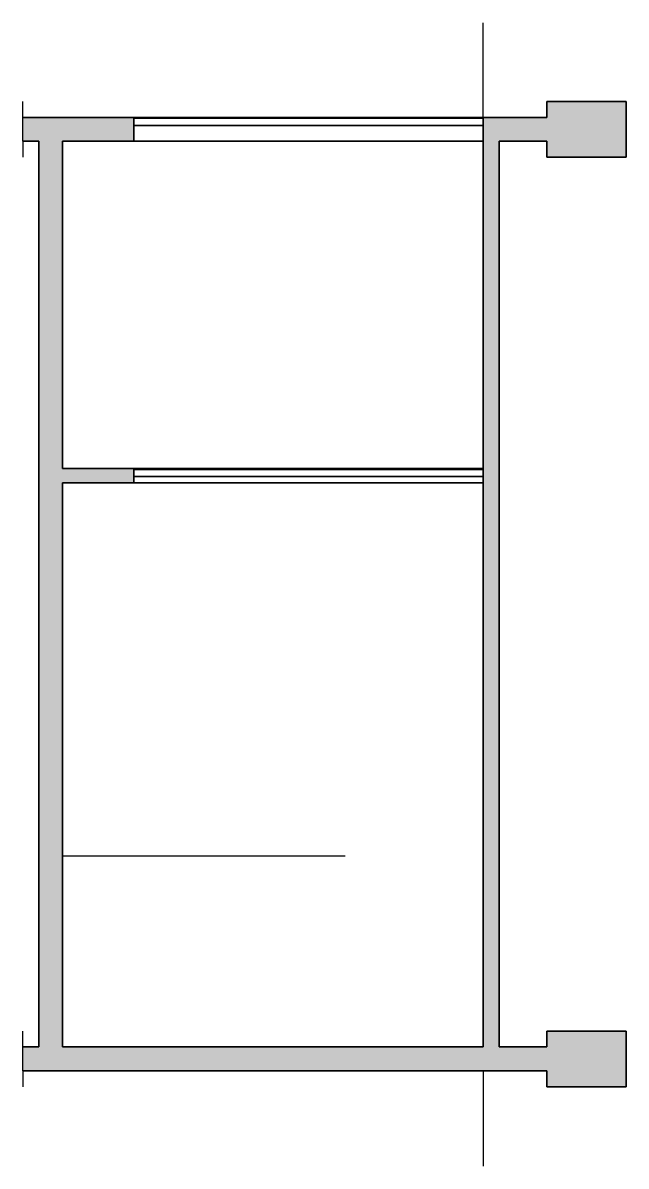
# Model space of a CAD drawing. Header units: millimetres. Extents: x -15.3 to 26.3, y -6.6 to 31.3.
# Drawn here: x -15.31 to -11.51, y 8.68 to 15.87 of the extents above; entities that cross this region are included whole.
import ezdxf

# ---------------------------------------------------------------- set-up
doc = ezdxf.new("R2010")
doc.units = ezdxf.units.MM
doc.linetypes.add('ACAD_ISO10W100', pattern=[18, 12, -3, 0, -3])
for name, color, linetype, lineweight in [('A-WALL-FULL', 7, 'Continuous', 35), ('A-WALL-FULL-EXTR', 7, 'Continuous', 35), ('A-WALL-FULL-INTR', 7, 'Continuous', 35)]:
    doc.layers.add(name, color=color, linetype=linetype, lineweight=lineweight)
for name, color, linetype in [('Infissi', 5, 'Continuous'), ('retino', 254, 'ACAD_ISO10W100'), ('sezioni', 7, 'ACAD_ISO10W100')]:
    doc.layers.add(name, color=color, linetype=linetype)

msp = doc.modelspace()

# ---------------------------------------------------------------- hatches: boundary and pattern name
at = {"layer": 'retino'}
h = msp.add_hatch(color=256, dxfattribs=at)
h.dxf.hatch_style = 1
h.paths.add_polyline_path([(-11.5143, 9.5289), (-12.0143, 9.5289), (-12.0143, 9.4289), (-12.3143, 9.4289), (-12.3143, 15.1289), (-12.0143, 15.1289), (-12.0143, 15.0289), (-11.5143, 15.0289), (-11.5143, 15.3789), (-12.0143, 15.3789), (-12.0143, 15.2789), (-12.3143, 15.2789), (-12.4143, 15.2789), (-12.4143, 15.1289), (-12.4143, 9.4289), (-12.4643, 9.4289), (-15.0643, 9.4289), (-15.0643, 12.9789), (-14.6143, 12.9789), (-14.6143, 12.9839), (-14.6143, 13.0289), (-14.6143, 13.0689), (-15.0643, 13.0689), (-15.0643, 15.1289), (-14.6143, 15.1289), (-14.6143, 15.2789), (-15.0643, 15.2789), (-15.3143, 15.2789), (-15.3143, 15.1289), (-15.2143, 15.1289), (-15.2143, 9.4289), (-15.3143, 9.4289), (-15.3143, 9.2789), (-12.3143, 9.2789), (-12.0143, 9.2789), (-12.0143, 9.1789), (-11.5143, 9.1789)])

# ---------------------------------------------------------------- linework, layer by layer
for p, q in [((-12.4143, 15.2739), (-12.4143, 15.8739)), ((-12.0143, 9.4289), (-12.0143, 9.5289)), ((-12.0143, 9.5289), (-11.5143, 9.5289)), ((-11.5143, 9.5289), (-11.5143, 9.1789)), ((-15.0643, 9.4289), (-12.4143, 9.4289)), ((-12.3143, 9.4289), (-12.0143, 9.4289)), ((-15.3143, 9.2789), (-12.0143, 9.2789)), ((-12.4143, 9.2789), (-12.4143, 8.6789)), ((-12.0143, 9.2789), (-12.0143, 9.1789)), ((-11.5143, 9.1789), (-12.0143, 9.1789))]:
    msp.add_line(p, q)
at = {"layer": 'A-WALL-FULL'}
for p, q in [((-11.5143, 15.3789), (-12.0143, 15.3789)), ((-12.0143, 15.3789), (-12.0143, 15.2789)), ((-11.5143, 15.0289), (-11.5143, 15.3789)), ((-12.3143, 15.2789), (-15.3143, 15.2789)), ((-12.4143, 15.1289), (-12.4143, 15.2789)), ((-12.4143, 15.1289), (-12.4143, 15.2789)), ((-12.3143, 15.2789), (-12.0143, 15.2789)), ((-15.2143, 15.1289), (-15.3143, 15.1289)), ((-15.2143, 9.4289), (-15.2143, 15.1289)), ((-12.4643, 15.1289), (-15.0643, 15.1289)), ((-15.0643, 13.0689), (-15.0643, 15.1289)), ((-12.4143, 15.1289), (-12.4643, 15.1289)), ((-12.4143, 9.4289), (-12.4143, 15.1289)), ((-12.3143, 9.4289), (-12.3143, 15.1289)), ((-12.3143, 15.1289), (-12.0143, 15.1289)), ((-12.0143, 15.1289), (-12.0143, 15.0289)), ((-12.0143, 15.0289), (-11.5143, 15.0289)), ((-15.0643, 9.4289), (-15.0643, 12.9789)), ((-11.5143, 9.5289), (-12.0143, 9.5289)), ((-12.0143, 9.5289), (-12.0143, 9.4289)), ((-11.5143, 9.1789), (-11.5143, 9.5289)), ((-15.2143, 9.4289), (-15.3143, 9.4289)), ((-12.4643, 9.4289), (-15.0643, 9.4289)), ((-12.4143, 9.4289), (-12.4643, 9.4289)), ((-12.3143, 9.4289), (-12.0143, 9.4289)), ((-12.3143, 9.2789), (-15.3143, 9.2789)), ((-12.3143, 9.2789), (-12.0143, 9.2789)), ((-12.0143, 9.2789), (-12.0143, 9.1789)), ((-12.0143, 9.1789), (-11.5143, 9.1789))]:
    msp.add_line(p, q, dxfattribs=at)
at = {"layer": 'A-WALL-FULL-EXTR'}
for p, q in [((-14.6143, 15.2739), (-14.6143, 15.2789)), ((-14.6143, 15.2739), (-12.4143, 15.2739)), ((-14.6143, 15.2739), (-14.6143, 15.1289)), ((-12.4143, 15.2289), (-14.6143, 15.2289)), ((-12.4143, 15.1939), (-12.4143, 15.1989)), ((-14.6143, 13.0639), (-12.4143, 13.0639)), ((-14.6143, 12.9839), (-14.6143, 13.0289)), ((-12.4143, 13.0189), (-14.6143, 13.0189)), ((-12.4143, 12.9789), (-12.4143, 12.9839))]:
    msp.add_line(p, q, dxfattribs=at)
at = {"layer": 'A-WALL-FULL-INTR'}
for p, q in [((-12.4143, 15.2789), (-15.0643, 15.2789)), ((-12.4143, 13.0689), (-15.0643, 13.0689)), ((-14.6143, 13.0289), (-14.6143, 13.0689)), ((-12.4143, 12.9789), (-15.0643, 12.9789)), ((-14.6143, 12.9839), (-14.6143, 12.9789))]:
    msp.add_line(p, q, dxfattribs=at)
at = {"layer": 'Infissi'}
msp.add_line((-13.2843, 10.6289), (-15.0643, 10.6289), dxfattribs=at)
at = {"layer": 'sezioni'}
for p, q in [((-15.3143, 15.1289), (-15.3143, 15.3789)), ((-15.3143, 15.1289), (-15.3143, 15.0289)), ((-15.3143, 9.2789), (-15.3143, 9.5289)), ((-15.3143, 9.2789), (-15.3143, 9.1789))]:
    msp.add_line(p, q, dxfattribs=at)

doc.saveas('drawing.dxf')
